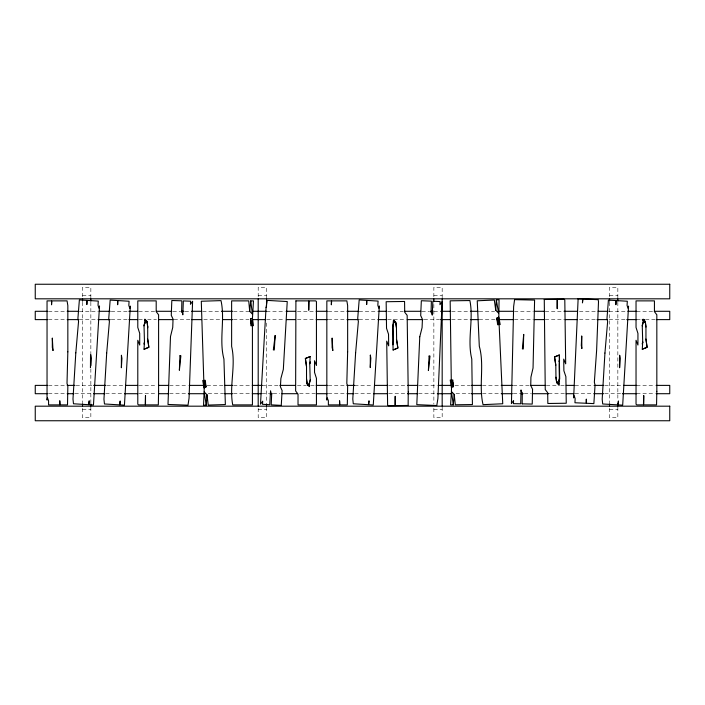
<?xml version="1.0" encoding="UTF-8"?>
<svg xmlns="http://www.w3.org/2000/svg" width="705" height="705" viewBox="0 0 705 705"><rect width="100%" height="100%" fill="white"/><g stroke="black" fill="none" stroke-linecap="round" stroke-linejoin="round"><path stroke-width="0.53" stroke-dasharray="3.52 2.64" d="M82.529 295.695L90.848 295.695M258.197 295.695L266.516 295.695M433.857 295.695L442.176 295.695M609.525 295.695L617.844 295.695M48.469 311.293L66.094 311.293M79.312 311.293L98.039 311.293M111.258 311.293L127.781 311.293M138.797 311.293L155.32 311.293M172.945 311.293L180.656 311.293M185.062 311.293L191.672 311.293M202.688 311.293L220.312 311.293M233.531 311.293L248.953 311.293M266.578 311.293L285.305 311.293M297.422 311.293L315.047 311.293M328.266 311.293L345.891 311.293M359.109 311.293L377.836 311.293M387.75 311.293L403.172 311.293M421.898 311.293L429.609 311.293M434.016 311.293L439.523 311.293M451.641 311.293L469.266 311.293M479.18 311.293L494.602 311.293M514.43 311.293L533.156 311.293M545.273 311.293L562.898 311.293M579.422 311.293L597.047 311.293M609.164 311.293L626.789 311.293M636.703 311.293L653.227 311.293M48.469 319.612L66.094 319.612M79.312 319.612L96.938 319.612M111.258 319.612L127.781 319.612M138.797 319.612L143.203 319.612M147.609 319.612L156.422 319.612M174.047 319.612L190.57 319.612M203.789 319.612L221.414 319.612M233.531 319.612L248.953 319.612M266.578 319.612L284.203 319.612M297.422 319.612L315.047 319.612M328.266 319.612L345.891 319.612M359.109 319.612L376.734 319.612M387.75 319.612L406.477 319.612M424.102 319.612L439.523 319.612M451.641 319.612L469.266 319.612M479.18 319.612L495.703 319.612M514.43 319.612L533.156 319.612M545.273 319.612L564 319.612M579.422 319.612L597.047 319.612M609.164 319.612L625.688 319.612M636.703 319.612L641.109 319.612M645.516 319.612L655.43 319.612M48.469 385.388L66.094 385.388M76.008 385.388L92.531 385.388M106.852 385.388L124.477 385.388M138.797 385.388L156.422 385.388M169.641 385.388L188.367 385.388M207.094 385.388L223.617 385.388M233.531 385.388L251.156 385.388M262.172 385.388L279.797 385.388M297.422 385.388L306.234 385.388M310.641 385.388L315.047 385.388M328.266 385.388L345.891 385.388M354.703 385.388L372.328 385.388M388.852 385.388L407.578 385.388M418.594 385.388L437.32 385.388M454.945 385.388L470.367 385.388M482.484 385.388L500.109 385.388M513.328 385.388L529.852 385.388M546.375 385.388L559.594 385.388M560.695 385.388L565.102 385.388M575.016 385.388L593.742 385.388M604.758 385.388L622.383 385.388M636.703 385.388L655.43 385.388M48.469 393.707L66.094 393.707M74.906 393.707L92.531 393.707M105.75 393.707L123.375 393.707M138.797 393.707L156.422 393.707M169.641 393.707L187.266 393.707M208.195 393.707L223.617 393.707M233.531 393.707L251.156 393.707M262.172 393.707L268.781 393.707M273.188 393.707L279.797 393.707M299.625 393.707L315.047 393.707M328.266 393.707L345.891 393.707M354.703 393.707L372.328 393.707M388.852 393.707L407.578 393.707M418.594 393.707L436.219 393.707M456.047 393.707L470.367 393.707M482.484 393.707L500.109 393.707M513.328 393.707L519.938 393.707M524.344 393.707L530.953 393.707M548.578 393.707L565.102 393.707M575.016 393.707L592.641 393.707M604.758 393.707L621.281 393.707M636.703 393.707L655.43 393.707M82.529 409.305L90.848 409.305M258.197 409.305L266.516 409.305M433.857 409.305L442.176 409.305M609.525 409.305L617.844 409.305M617.844 297.88L617.844 287.367L609.525 287.367L609.525 297.88M617.844 302.242L617.844 400.572M617.844 407.12L617.844 417.633L609.525 417.633L609.525 407.12M609.525 302.242L609.525 402.758M442.176 297.88L442.176 287.367L433.857 287.367L433.857 297.88M442.176 407.12L442.176 417.633L433.857 417.633L433.857 404.943M433.857 304.428L433.857 403.85M266.516 297.88L266.516 287.367L258.197 287.367L258.197 297.88M266.516 323.005L266.516 402.758M266.516 407.12L266.516 417.633L258.197 417.633L258.197 407.12M90.848 297.88L90.848 287.367L82.529 287.367L82.529 297.88M90.848 302.242L90.848 354.685M90.848 368.891L90.848 402.758M90.848 407.12L90.848 417.633L82.529 417.633L82.529 407.12M82.529 302.242L82.529 402.758"/><path stroke-width="1.06" d="M522.176 403.894L522.264 392.456L521.427 391.918L521.021 389.935L520.704 403.815L513.469 403.657L513.54 400.537L511.433 403.604L513.628 306.675L514.579 299.634L534.593 300.092L533.05 368.019L530.927 377.193L530.742 385.512L532.566 389.248L532.231 404.08L522.176 403.85M495.756 310.367L496.329 299.925L499.061 299.801L498.735 324.194L500.189 324.591L498.805 317.127L496.902 318.017L497.598 324.705L499.158 324.89L502.744 403.762L483.048 404.652C478.554 385.556 484.652 365.313 479.303 346.243L477.241 300.797L494.328 300.022L495.756 310.367L498.62 313.108L496.329 299.925M206.265 405.146L204.15 391.936L203.525 405.234L206.265 405.146L206.979 394.721L204.15 391.936L204.194 380.85L202.749 380.436L204.027 387.917L205.939 387.054L205.34 380.356L203.78 380.154L201.295 301.238L221.009 300.621C225.221 319.779 218.841 339.933 223.926 359.074L225.362 404.547L208.257 405.084L206.979 394.721M453.315 404.811L451.438 391.566L450.583 404.846L453.315 404.811L454.214 394.395L451.438 391.566L451.676 380.48L450.231 380.039L451.376 387.538L453.315 386.719L452.822 380.004L451.271 379.775L450.169 300.832L469.883 300.55C473.769 319.788 467.036 339.828 471.786 359.056L472.421 404.547L455.315 404.785L454.214 394.395M249.693 311.275L250.733 300.876L253.474 300.876L252.037 325.225L253.474 325.692L252.425 318.175L250.487 318.968L250.883 325.692L252.425 325.939L252.425 404.89L232.712 404.89C229.099 385.609 236.105 365.666 231.628 346.375L231.628 300.876L248.733 300.876L249.693 311.275L252.425 314.148L250.733 300.876M392.896 344.789C393.857 336.567 392.421 328.125 393.505 319.894L395.725 322.088L396.439 327.235L396.615 339.96L397.876 347.988L393.082 349.98L392.729 326.018L393.549 323.013M558.986 361.471L559.506 359.497M144.472 341.907L144.04 349.222L148.852 347.301L147.706 339.255L147.706 326.538L147.063 321.374L144.877 319.145L144.877 323.56M310.306 361.859L309.759 363.868L310.218 380.506L309.354 383.502M558.862 381.943L559.682 378.938L559.321 354.985L554.535 356.968L555.796 365.234M642.713 341.907L642.281 349.222L647.093 347.301L645.947 339.255L645.947 326.538L645.304 321.374L643.119 319.145L643.119 322.89L642.255 325.825M143.926 344.031L144.472 342.075L144.014 325.269L144.877 322.264M393.02 326.265L393.566 324.3M558.845 380.656L559.391 378.691M642.158 344.031L642.713 342.075L642.255 325.269L643.119 322.264M144.014 325.825L144.877 322.89M310.218 379.951L309.354 382.877L309.354 386.622L307.168 384.401L306.525 379.237L306.525 366.521L305.38 358.466L310.191 356.545L309.759 363.701L309.759 363.031M393.082 349.98L397.876 347.988L396.607 339.722M144.04 349.222L148.852 347.257L147.706 339.017M310.191 356.545L305.38 358.51L306.525 366.75M642.281 349.222L647.093 347.257L645.947 339.017M47.367 311.293L35.25 311.293L35.25 319.612L47.367 319.612M67.195 311.293L78.211 311.293M99.141 311.293L110.156 311.293M128.883 311.293L137.695 311.293M156.422 311.293L171.844 311.293M181.758 311.293L183.961 311.293M191.672 311.293L201.586 311.293M221.414 311.293L232.43 311.293M252.258 311.293L266.578 311.293M286.406 311.293L295.219 311.293M316.148 311.293L327.164 311.293M346.992 311.293L358.008 311.293M378.938 311.293L386.648 311.293M404.273 311.293L420.797 311.293M430.711 311.293L432.914 311.293M440.625 311.293L450.539 311.293M470.367 311.293L478.078 311.293M497.906 311.293L513.328 311.293M534.258 311.293L544.172 311.293M564 311.293L577.219 311.293M598.148 311.293L608.062 311.293M627.891 311.293L636.703 311.293M654.328 311.293L669.75 311.293L669.75 319.612L656.531 319.612M67.195 319.612L78.211 319.612M98.039 319.612L110.156 319.612M128.883 319.612L137.695 319.612M158.625 319.612L172.945 319.612M191.672 319.612L201.586 319.612M222.516 319.612L232.43 319.612M252.258 319.612L265.477 319.612M286.406 319.612L295.219 319.612M316.148 319.612L327.164 319.612M346.992 319.612L358.008 319.612M377.836 319.612L386.648 319.612M407.578 319.612L423 319.612M440.625 319.612L450.539 319.612M470.367 319.612L478.078 319.612M499.008 319.612L513.328 319.612M534.258 319.612L544.172 319.612M565.102 319.612L577.219 319.612M597.047 319.612L606.961 319.612M626.789 319.612L636.703 319.612M642.211 319.612L644.414 319.612M47.367 385.388L35.25 385.388L35.25 393.707L47.367 393.707M67.195 385.388L74.906 385.388M93.633 385.388L105.75 385.388M125.578 385.388L137.695 385.388M158.625 385.388L168.539 385.388M189.469 385.388L203.789 385.388M224.719 385.388L232.43 385.388M252.258 385.388L262.172 385.388M279.797 385.388L295.219 385.388M307.336 385.388L309.539 385.388M316.148 385.388L327.164 385.388M346.992 385.388L354.703 385.388M374.531 385.388L387.75 385.388M407.578 385.388L417.492 385.388M438.422 385.388L451.641 385.388M471.469 385.388L481.383 385.388M501.211 385.388L512.227 385.388M530.953 385.388L545.273 385.388M566.203 385.388L573.914 385.388M594.844 385.388L603.656 385.388M623.484 385.388L636.703 385.388M656.531 385.388L669.75 385.388L669.75 393.707L656.531 393.707M67.195 393.707L73.805 393.707M93.633 393.707L104.648 393.707M124.477 393.707L137.695 393.707M158.625 393.707L168.539 393.707M188.367 393.707L204.891 393.707M224.719 393.707L232.43 393.707M252.258 393.707L261.07 393.707M269.883 393.707L272.086 393.707M282 393.707L297.422 393.707M316.148 393.707L327.164 393.707M346.992 393.707L353.602 393.707M373.43 393.707L387.75 393.707M407.578 393.707L417.492 393.707M437.32 393.707L451.641 393.707M471.469 393.707L481.383 393.707M501.211 393.707L512.227 393.707M521.039 393.707L523.242 393.707M532.055 393.707L548.578 393.707M566.203 393.707L573.914 393.707M593.742 393.707L603.656 393.707M622.383 393.707L636.703 393.707M558.889 383.705L556.668 381.555L558.898 384.366M393.513 320.59L395.734 322.731L396.439 327.763M393.522 321.26L395.743 323.401L395.734 322.731M643.119 319.841L645.304 322.018L645.947 327.058M643.119 320.511L645.304 322.687L645.304 322.018M309.354 385.256L307.168 383.088L309.354 385.926M144.877 319.841L147.063 322.018L147.706 327.058M144.877 320.511L147.063 322.687L147.063 322.018M555.963 377.193L556.677 382.225M306.525 378.708L307.168 383.749M147.451 325.71L147.706 327.728M642.713 342.075L642.713 342.745M617.844 298.964L617.844 301.15M617.844 403.85L617.844 406.036M609.525 298.964L609.525 301.15M609.525 403.85L609.525 406.036M442.176 298.964L442.176 406.036M433.857 298.964L433.857 301.15M266.516 298.964L266.516 306.613M266.516 403.85L266.516 406.036M258.197 298.964L258.197 406.036M90.848 298.964L90.848 301.15M90.848 354.685L90.848 365.613M90.848 403.85L90.848 406.036M82.529 298.964L82.529 301.15M82.529 403.85L82.529 406.036M121.419 355.329L121.375 367.754L121.93 358.404L121.419 355.329M619.66 355.329L619.607 367.754L620.162 358.404L619.66 355.329M90.531 355.161L90.46 367.587L91.033 358.246L90.531 355.161M370.337 355.161L370.266 367.587L370.839 358.246L370.337 355.161M408.23 391.918L408.142 405.445L395.329 405.622L395.197 396.263L395.029 405.622L388.332 405.719L387.609 405.005L386.71 341.132L388.693 345.838L388.525 334.205L386.534 328.292L386.164 301.722L404.564 301.467L404.714 312.236L407.155 315.355L408.23 391.918M544.269 299.51L545.247 389.601L547.688 392.72L547.838 403.489L566.247 403.234L565.877 376.664L563.885 370.751L563.718 359.118L565.692 363.824L564.802 299.951L564.071 299.237L557.382 299.334L557.214 308.693L557.082 299.334L544.269 299.51M158.599 391.372L158.325 404.89L145.503 404.89L145.503 395.531L145.204 404.89L138.515 404.89L137.792 404.176L137.792 340.295L139.705 345.027L139.705 333.386L137.792 327.446L137.792 300.876L156.202 300.876L156.202 311.645L158.599 314.8L158.599 391.372M295.906 300.876L295.633 390.967L298.03 394.121L298.03 404.89L316.439 404.89L316.439 378.321L314.527 372.381L314.527 360.748L316.439 365.481L316.439 301.599L315.717 300.876L309.028 300.876L308.728 310.235L308.728 300.876L295.906 300.876M656.831 391.372L656.558 404.89L643.744 404.89L643.744 395.531L643.445 404.89L636.747 404.89L636.033 404.176L636.033 340.295L637.937 345.027L637.937 333.386L636.033 327.446L636.033 300.876L654.434 300.876L654.434 311.645L656.831 314.8L656.831 391.372M67.839 351.848L67.01 383.423L67.839 386.437L67.513 404.89L60.075 404.89L59.766 400.731L59.766 404.89L48.574 404.89L48.574 400.731L47.438 397.823L47.041 400.096L47.041 300.876L51.544 300.876L51.544 304.807L51.879 300.876L67.063 300.876L67.839 305.609L67.839 351.848M347.644 351.848L346.816 383.423L347.644 386.437L347.318 404.89L339.872 404.89L339.572 400.731L339.572 404.89L328.371 404.89L328.371 400.731L327.243 397.823L326.838 400.096L326.838 300.876L331.341 300.876L331.341 304.807L331.685 300.876L346.86 300.876L347.644 305.609L347.644 351.848M523.7 334.426L523.322 348.949L522.396 348.931L523.7 334.426M170.495 336.549L168.001 404.458L188.006 405.19L189.055 398.166L192.606 301.273L190.456 304.313L190.57 301.194L183.335 300.929L182.824 314.809L182.454 312.817L181.626 312.271L181.864 300.832L171.817 300.506L171.271 315.329L173.051 319.092L172.743 327.411L170.495 336.549M179.951 355.761L179.37 370.275L180.877 355.787L179.951 355.761M419.766 336.77L416.796 404.652L436.792 405.525L437.893 398.51L442.123 301.643L439.955 304.675L440.087 301.555L432.852 301.238L432.244 315.117L431.883 313.117L431.063 312.571L431.381 301.132L421.334 300.735L420.691 315.558L422.436 319.33L422.075 327.64L419.766 336.77M578.135 298.77L573.641 397.893L574.143 395.637L575.139 398.598L574.954 402.758L586.137 403.26L586.322 399.101L586.445 403.278L593.874 403.613L595.038 385.186L594.35 382.145L596.606 350.632L598.51 301.555L598.14 299.687L582.973 298.99L582.462 302.903L582.638 298.982L578.135 298.77M581.731 336.135L581.308 345.485L581.863 348.561L581.731 336.135M429.089 356.043L428.402 370.557L430.006 356.078L429.089 356.043M266.067 307.389L260.489 404.185L262.701 401.189L262.516 404.309L269.751 404.723L270.553 390.861L270.879 392.861L271.698 393.425L271.214 404.846L281.26 405.384L282.115 390.579L280.414 386.781L280.89 378.47L283.331 369.385L287.243 301.546L267.265 300.392L266.067 307.389M106.693 353.046L103.952 399.206L104.455 403.974L119.603 404.873L120.176 400.969L119.947 404.89L124.441 405.163L130.328 306.111L129.791 308.358L128.83 305.388L129.077 301.238L117.902 300.568L117.656 304.727L117.603 300.55L110.165 300.11L108.746 318.519L109.398 321.568L106.693 353.046M604.934 353.046L602.193 399.206L602.696 403.974L617.844 404.873L618.417 400.969L618.188 404.89L622.682 405.163L628.56 306.111L628.032 308.358L627.071 305.388L627.318 301.238L616.144 300.568L615.897 304.727L615.835 300.55L608.406 300.11L606.987 318.519L607.639 321.568L604.934 353.046M75.814 352.852L72.985 399.004L73.479 403.78L88.627 404.705L89.209 400.801L88.971 404.723L93.465 404.996L99.52 305.961L98.982 308.208L98.03 305.239L98.286 301.088L87.112 300.4L86.856 304.551L86.803 300.383L79.374 299.925L77.92 318.334L78.563 321.383L75.814 352.852M275.17 335.474L274.28 349.98L273.355 349.927L275.17 335.474M355.62 352.852L352.791 399.004L353.284 403.78L368.433 404.705L369.015 400.801L368.777 404.723L373.271 404.996L379.325 305.961L378.788 308.208L377.836 305.239L378.091 301.088L366.917 300.4L366.662 304.551L366.609 300.383L359.18 299.925L357.726 318.334L358.369 321.383L355.62 352.852M559.514 360.167C558.545 368.398 559.99 376.831 558.906 385.062L556.686 382.868L555.972 377.721L555.796 365.005L554.535 356.968L559.321 354.985L559.514 360.167M669.75 284.247L35.25 284.247L35.25 298.814L669.75 298.814L669.75 284.247M669.75 406.186L35.25 406.186L35.25 420.753L669.75 420.753L669.75 406.186M498.735 324.194L497.598 322.132L496.902 318.017L498.735 324.194M205.305 382.93L204.194 380.85L205.939 387.054L205.305 382.93M452.742 382.577L451.676 380.48L453.315 386.719L452.742 382.577M252.037 325.225L250.998 323.11L250.487 318.968L252.037 325.225M332.813 350.438L332.125 347.398L332.125 338.039L332.813 350.438M53.007 350.438L52.32 347.398L52.32 338.039L53.007 350.438"/></g></svg>
